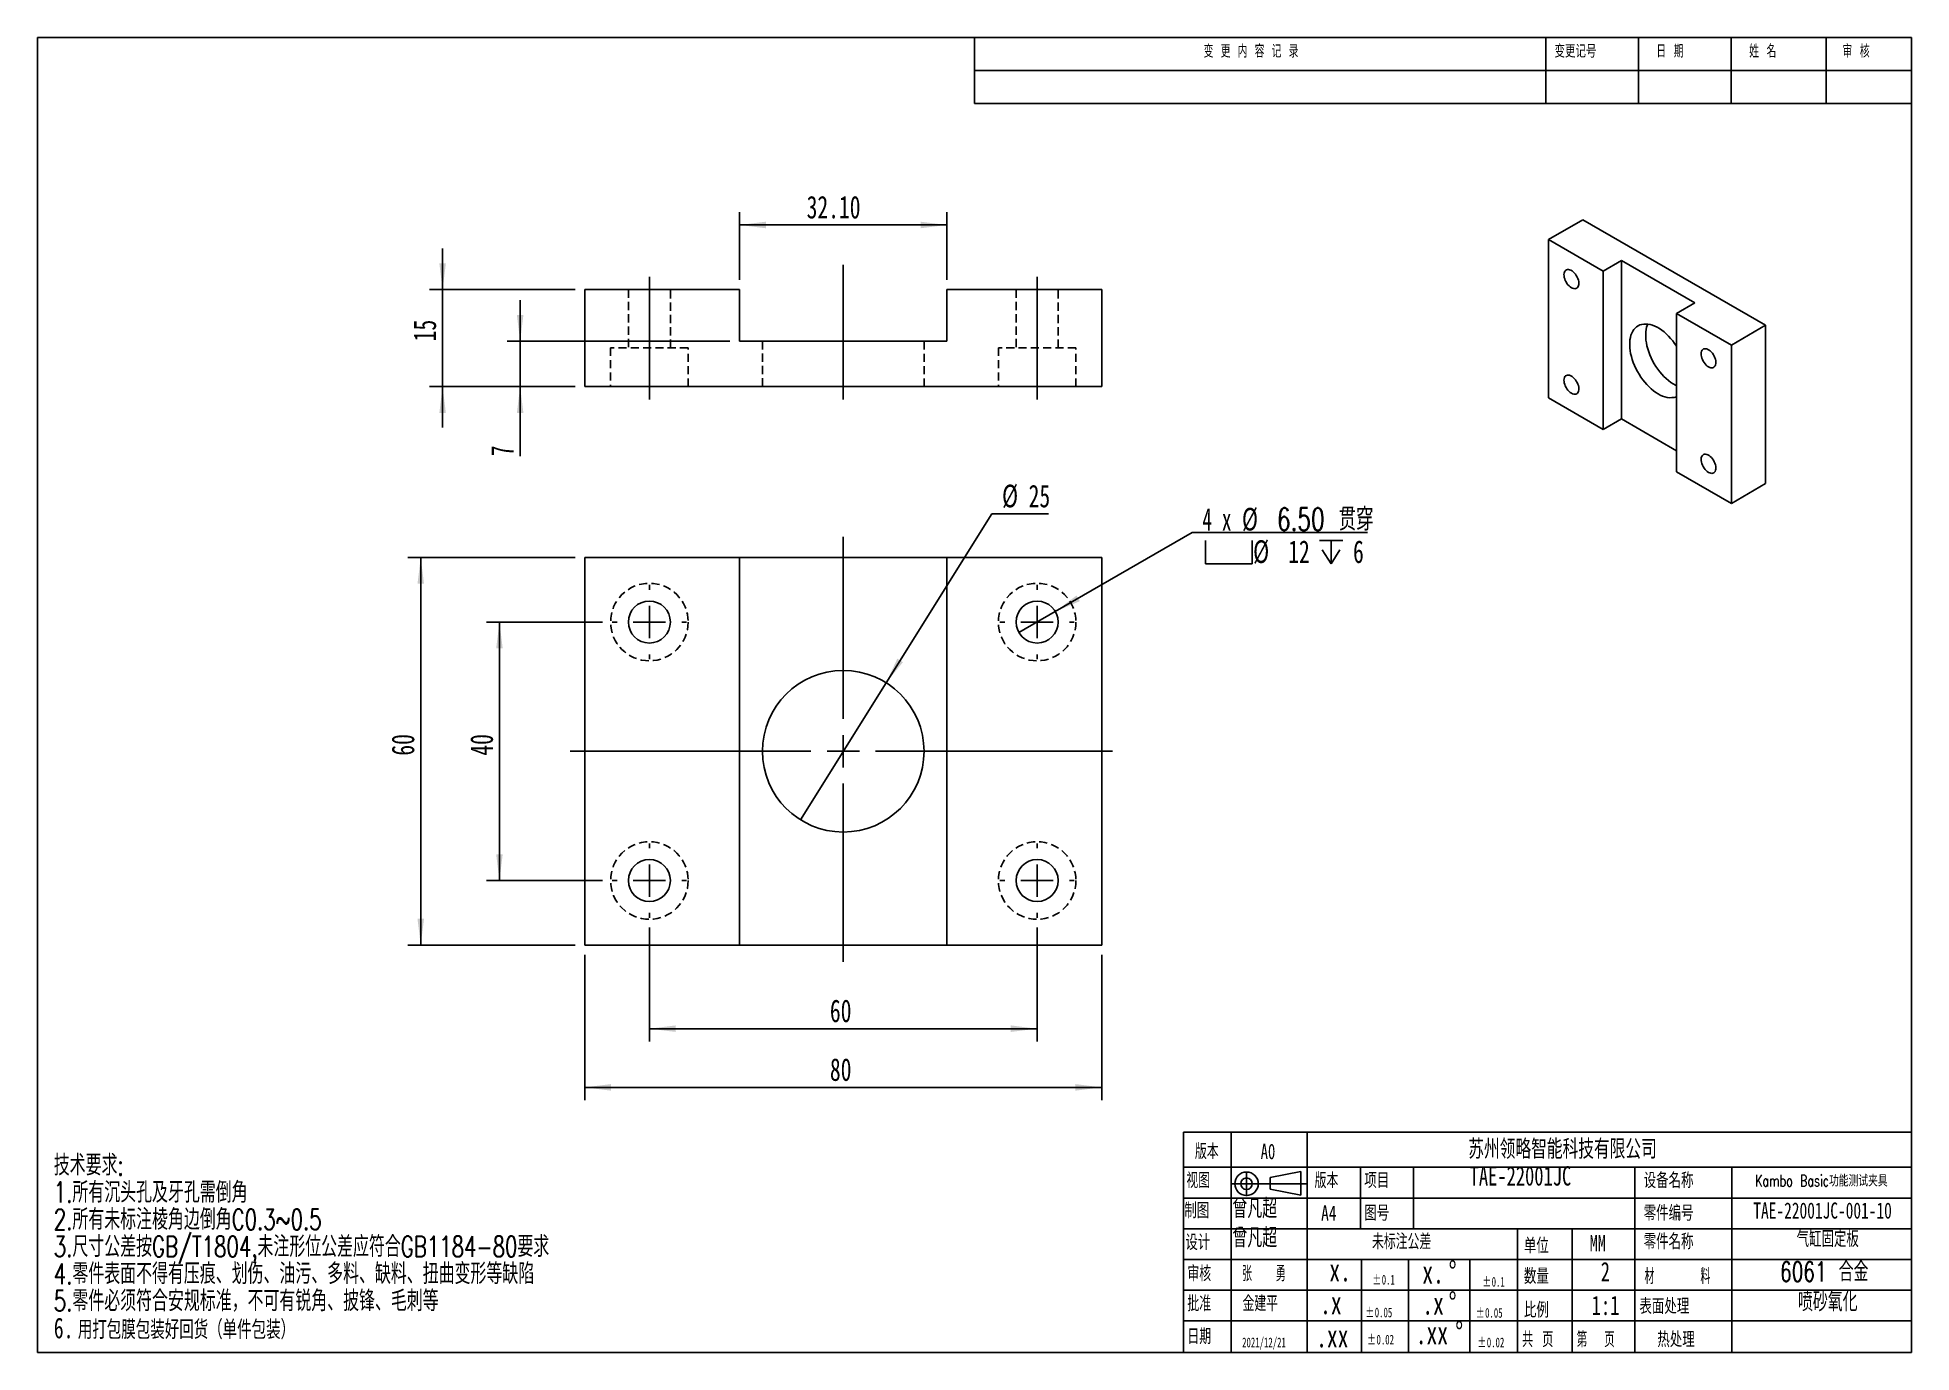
# Model space of a CAD drawing. Extents: x 2 to 292, y 3 to 207.
import ezdxf

# ---------------------------------------------------------------- set-up
doc = ezdxf.new("R2010")
doc.units = 0
for name, pattern in [('SLD-中心线', [34.29, 30.48, -1.27, 1.27, -1.27]), ('SLD-实线', [0]), ('SLD-虚线', [1.905, 1.27, -0.635])]:
    doc.linetypes.add(name, pattern=pattern)
doc.layers.get('0').update_dxf_attribs({"linetype": 'CONTINUOUS'})
for name, color, linetype in [('FORMAT', 7, 'SLD-实线'), ('图层1', 5, 'SLD-中心线'), ('图层7', 7, 'SLD-实线'), ('图框', 7, 'SLD-实线'), ('粗实线', 7, 'SLD-实线')]:
    doc.layers.add(name, color=color, linetype=linetype)
doc.styles.add('SLDTEXTSTYLE0', font='TXT', dxfattribs={"width": 0.7, "bigfont": 'bigfont'})
doc.styles.add('SLDTEXTSTYLE1', font='TXT', dxfattribs={"width": 0.736842, "bigfont": 'bigfont'})
doc.styles.add('SLDTEXTSTYLE10', font='TXT', dxfattribs={"width": 0.633333})
doc.styles.add('SLDTEXTSTYLE2', font='TXT', dxfattribs={"width": 0.7})
doc.styles.add('SLDTEXTSTYLE3', font='TXT', dxfattribs={"width": 0.663})
doc.styles.add('SLDTEXTSTYLE4', font='TXT', dxfattribs={"width": 0.559211, "bigfont": 'bigfont'})
doc.styles.add('SLDTEXTSTYLE5', font='TXT', dxfattribs={"width": 0.736842})
doc.styles.add('SLDTEXTSTYLE6', font='TXT', dxfattribs={"width": 0.629187, "bigfont": 'bigfont'})
doc.styles.add('SLDTEXTSTYLE7', font='TXT', dxfattribs={"width": 0.657895, "bigfont": 'bigfont'})
doc.styles.add('SLDTEXTSTYLE8', font='TXT', dxfattribs={"width": 0.618421, "bigfont": 'bigfont'})
doc.styles.add('SLDTEXTSTYLE9', font='TXT', dxfattribs={"width": 0.58, "bigfont": 'bigfont'})
doc.dimstyles.new('SLDDIMSTYLE0', dxfattribs={"dimtxt": 3.5, "dimasz": 4.08, "dimexe": 0, "dimexo": 0.0625, "dimgap": 0.875, "dimtad": 2, "dimrnd": 1e-09, "dimzin": 4, "dimtxsty": 'SLDTEXTSTYLE2', "dimsah": 1, "dimcen": 0.09, "dimazin": 3, "dimtfac": 1, "dimtofl": 0, "dimtmove": 0, "dimatfit": 3, "dimtolj": 1, "dimtzin": 12})
doc.dimstyles.new('SLDDIMSTYLE1', dxfattribs={"dimtxt": 3.5, "dimasz": 4.08, "dimexe": 0, "dimexo": 0.0625, "dimgap": 0.875, "dimtad": 2, "dimrnd": 1e-09, "dimzin": 12, "dimtxsty": 'SLDTEXTSTYLE2', "dimsah": 1, "dimcen": 0.09, "dimazin": 3, "dimtfac": 1, "dimtmove": 0, "dimatfit": 3, "dimtolj": 1, "dimtzin": 12})
doc.dimstyles.new('SLDDIMSTYLE2', dxfattribs={"dimtxt": 3.5, "dimasz": 4.08, "dimexe": 0, "dimexo": 0.0625, "dimgap": 0.875, "dimtad": 2, "dimrnd": 1e-09, "dimzin": 12, "dimtxsty": 'SLDTEXTSTYLE2', "dimsah": 1, "dimcen": 0.09, "dimazin": 3, "dimtfac": 1, "dimtofl": 0, "dimtmove": 0, "dimatfit": 3, "dimtolj": 1, "dimtzin": 12})
doc.dimstyles.new('SLDDIMSTYLE3', dxfattribs={"dimtxt": 3.5, "dimasz": 4.08, "dimexe": 0, "dimexo": 0.0625, "dimgap": 0.875, "dimtad": 0, "dimtih": 1, "dimtoh": 1, "dimrnd": 1e-09, "dimzin": 12, "dimtxsty": 'SLDTEXTSTYLE2', "dimblk1": 'NONE', "dimsah": 1, "dimcen": 0, "dimazin": 3, "dimtfac": 1, "dimtmove": 0, "dimatfit": 3, "dimtolj": 1, "dimtzin": 12})
doc.dimstyles.new('SLDDIMSTYLE4', dxfattribs={"dimtxt": 3.5, "dimasz": 4.08, "dimexe": 0, "dimexo": 0.0625, "dimgap": 0.875, "dimtad": 0, "dimtih": 1, "dimtoh": 1, "dimrnd": 1e-09, "dimzin": 4, "dimtxsty": 'SLDTEXTSTYLE2', "dimblk1": 'NONE', "dimsah": 1, "dimcen": 0, "dimazin": 3, "dimtfac": 1, "dimtmove": 0, "dimatfit": 3, "dimtolj": 1, "dimtzin": 12})

# ---------------------------------------------------------------- blocks, each defined once
blk = doc.blocks.new('SW_NOTE_0')
at = {"layer": '图层7', "color": 0, "char_height": 1.5, "attachment_point": 1, "style": 'SLDTEXTSTYLE3'}
for s, insert in [('%%p', (0, 1.93)), ('0.05', (1.44, 1.93))]:
    blk.add_mtext(s, dxfattribs=dict(at, insert=insert))
blk = doc.blocks.new('SW_NOTE_1')
at = {"layer": '图层7', "color": 0, "char_height": 1.5, "attachment_point": 1, "style": 'SLDTEXTSTYLE3'}
for s, insert in [('%%p', (0, 1.93)), ('0.02', (1.44, 1.93))]:
    blk.add_mtext(s, dxfattribs=dict(at, insert=insert))
blk = doc.blocks.new('SW_NOTE_2')
at = {"layer": '图层7', "color": 0, "char_height": 1.5, "attachment_point": 1, "style": 'SLDTEXTSTYLE3'}
for s, insert in [('%%p', (0, 1.93)), ('0.1', (1.44, 1.93))]:
    blk.add_mtext(s, dxfattribs=dict(at, insert=insert))
blk = doc.blocks.new('SW_NOTE_3')
at = {"layer": '图层7', "color": 0, "attachment_point": 1}
for s, insert, char_height, style in [('\\M+18B5A术\\M+19776\\M+18B81:', (0, 4.13), 3.2, 'SLDTEXTSTYLE0'), ('1.\\M+18F8A\\M+1974C沉头\\M+18D45\\M+18B79\\M+189E5\\M+18D45\\M+18EF9\\M+1937C\\M+18A70', (0, -0.07), 3.2, 'SLDTEXTSTYLE0'), ('2.\\M+18F8A\\M+1974C\\M+196A2标\\M+1928D棱\\M+18A70边\\M+1937C\\M+18A70C0.3~0.5', (0, -4.27), 3.2, 'SLDTEXTSTYLE0'), ('3.\\M+18EDA\\M+190A1\\M+18CF6\\M+18DB7\\M+188C2GB/T1804,\\M+196A2\\M+1928D\\M+18C60\\M+188CA\\M+18CF6\\M+18DB7应\\M+19584\\M+18D87GB1184-80\\M+19776\\M+18B81', (0, -8.47), 3.2, 'SLDTEXTSTYLE0'), ('4.\\M+197EB\\M+18C8F\\M+1955C\\M+196CA\\M+19573\\M+193BE\\M+1974C压\\M+18DAD\\M+18141划伤\\M+18141\\M+196FB污\\M+18141\\M+191BD\\M+197BF\\M+18141\\M+1E39E\\M+197BF\\M+18141扭\\M+18BC8变\\M+18C60\\M+19399\\M+1E39E\\M+1E89C', (0, -12.67), 3.2, 'SLDTEXTSTYLE0'), ('5.\\M+197EB\\M+18C8F\\M+1954B须\\M+19584\\M+18D87\\M+188C0规标\\M+18F79\\M+18143\\M+19573\\M+189C2\\M+1974C锐\\M+18A70\\M+18141\\M+194E2锋\\M+18141\\M+196D1\\M+18E68\\M+19399', (0, -16.87), 3.2, 'SLDTEXTSTYLE0'), ('6.', (0, -21.07), 3.2, 'SLDTEXTSTYLE2'), ('\\M+19770\\M+191C5\\M+195EF\\M+1968C\\M+195EF\\M+19195\\M+18D44\\M+189F1货\\M+18169单\\M+18C8F\\M+195EF\\M+19195\\M+1816A', (3.72, -21.47), 2.91042, 'SLDTEXTSTYLE0')]:
    blk.add_mtext(s, dxfattribs=dict(at, insert=insert, char_height=char_height, style=style))
blk = doc.blocks.new('SW_NOTE_4')
at = {"layer": '图层7', "color": 0, "char_height": 3.5, "attachment_point": 1, "style": 'SLDTEXTSTYLE2'}
for s, insert in [('.x', (0, 4.51)), ('%%d', (4.07, 4.51))]:
    blk.add_mtext(s, dxfattribs=dict(at, insert=insert))
blk = doc.blocks.new('SW_NOTE_5')
at = {"layer": '图层7', "color": 0, "char_height": 3.5, "attachment_point": 1, "style": 'SLDTEXTSTYLE2'}
for s, insert in [('x.', (0, 4.51)), ('%%d', (4.07, 4.51))]:
    blk.add_mtext(s, dxfattribs=dict(at, insert=insert))
blk = doc.blocks.new('SW_NOTE_6')
at = {"layer": '图层7', "color": 0, "char_height": 3.5, "attachment_point": 1, "style": 'SLDTEXTSTYLE2'}
for s, insert in [('.xx', (0, 4.51)), ('%%d', (6.11, 4.51))]:
    blk.add_mtext(s, dxfattribs=dict(at, insert=insert))
blk = doc.blocks.new('SW_NOTE_7')
at = {"layer": '图层7', "color": 0, "char_height": 1.5, "attachment_point": 1, "style": 'SLDTEXTSTYLE3'}
for s, insert in [('%%p', (0, 1.93)), ('0.1', (1.44, 1.93))]:
    blk.add_mtext(s, dxfattribs=dict(at, insert=insert))
blk = doc.blocks.new('SW_NOTE_8')
at = {"layer": '图层7', "color": 0, "char_height": 1.5, "attachment_point": 1, "style": 'SLDTEXTSTYLE3'}
for s, insert in [('%%p', (0, 1.93)), ('0.05', (1.44, 1.93))]:
    blk.add_mtext(s, dxfattribs=dict(at, insert=insert))
blk = doc.blocks.new('SW_NOTE_9')
at = {"layer": '图层7', "color": 0, "char_height": 1.5, "attachment_point": 1, "style": 'SLDTEXTSTYLE3'}
for s, insert in [('%%p', (0, 1.93)), ('0.02', (1.44, 1.93))]:
    blk.add_mtext(s, dxfattribs=dict(at, insert=insert))
blk = doc.blocks.new('_D')
at = {"layer": '图框', "color": 5}
for p, q in [((110.84, 169.06), (110.84, 179.56)), ((142.94, 177.56), (110.84, 177.56)), ((142.94, 169.06), (142.94, 179.56))]:
    blk.add_line(p, q, dxfattribs=at)
for points in [[(110.84, 177.56), (114.92, 177.05), (114.92, 178.07)], [(142.94, 177.56), (138.86, 178.07), (138.86, 177.05)]]:
    blk.add_solid(points, dxfattribs=at)
at = {"layer": '图框', "color": 5, "insert": (121.23, 182.07), "char_height": 3.5, "attachment_point": 1, "style": 'SLDTEXTSTYLE2'}
blk.add_mtext('32.10', dxfattribs=at)
blk = doc.blocks.new('_D_1')
at = {"layer": '图框', "color": 5}
for p, q in [((64.89, 167.56), (64.89, 173.91)), ((85.39, 167.56), (62.89, 167.56)), ((64.89, 167.56), (64.89, 152.56)), ((85.39, 152.56), (62.89, 152.56)), ((64.89, 152.56), (64.89, 146.21))]:
    blk.add_line(p, q, dxfattribs=at)
for points in [[(64.89, 167.56), (65.4, 171.64), (64.39, 171.64)], [(64.89, 152.56), (64.39, 148.48), (65.4, 148.48)]]:
    blk.add_solid(points, dxfattribs=at)
at = {"layer": '图框', "color": 5, "insert": (60.38, 159.56), "char_height": 3.5, "attachment_point": 1, "rotation": 90, "style": 'SLDTEXTSTYLE2'}
blk.add_mtext('15', dxfattribs=at)
blk = doc.blocks.new('_D_2')
at = {"layer": '图框', "color": 5}
for p, q in [((76.89, 159.56), (76.89, 165.91)), ((109.34, 159.56), (74.89, 159.56)), ((76.89, 159.56), (76.89, 152.56)), ((85.39, 152.56), (74.89, 152.56)), ((76.89, 152.56), (76.89, 141.79))]:
    blk.add_line(p, q, dxfattribs=at)
for points in [[(76.89, 159.56), (77.4, 163.64), (76.39, 163.64)], [(76.89, 152.56), (76.39, 148.48), (77.4, 148.48)]]:
    blk.add_solid(points, dxfattribs=at)
at = {"layer": '图框', "color": 5, "insert": (72.38, 141.79), "char_height": 3.5, "attachment_point": 1, "rotation": 90, "style": 'SLDTEXTSTYLE2'}
blk.add_mtext('7', dxfattribs=at)
blk = doc.blocks.new('_D_3')
at = {"layer": '图框', "color": 5}
for p, q in [((86.89, 64.62), (86.89, 42.12)), ((166.89, 64.62), (166.89, 42.12)), ((166.89, 44.12), (86.89, 44.12))]:
    blk.add_line(p, q, dxfattribs=at)
for points in [[(86.89, 44.12), (90.97, 43.61), (90.97, 44.63)], [(166.89, 44.12), (162.81, 44.63), (162.81, 43.61)]]:
    blk.add_solid(points, dxfattribs=at)
at = {"layer": '图框', "color": 5, "insert": (124.83, 48.63), "char_height": 3.5, "attachment_point": 1, "style": 'SLDTEXTSTYLE2'}
blk.add_mtext('80', dxfattribs=at)
blk = doc.blocks.new('_D_4')
at = {"layer": '图框', "color": 5}
for p, q in [((85.39, 126.12), (59.51, 126.12)), ((61.51, 126.12), (61.51, 66.12)), ((85.39, 66.12), (59.51, 66.12))]:
    blk.add_line(p, q, dxfattribs=at)
for points in [[(61.51, 126.12), (61.01, 122.04), (62.02, 122.04)], [(61.51, 66.12), (62.02, 70.2), (61.01, 70.2)]]:
    blk.add_solid(points, dxfattribs=at)
at = {"layer": '图框', "color": 5, "insert": (57, 95.45), "char_height": 3.5, "attachment_point": 1, "rotation": 90, "style": 'SLDTEXTSTYLE2'}
blk.add_mtext('60', dxfattribs=at)
blk = doc.blocks.new('_D_5')
at = {"layer": '图框', "color": 5}
for p, q in [((89.64, 116.12), (71.69, 116.12)), ((73.69, 116.12), (73.69, 76.12)), ((89.64, 76.12), (71.69, 76.12))]:
    blk.add_line(p, q, dxfattribs=at)
for points in [[(73.69, 116.12), (73.18, 112.04), (74.2, 112.04)], [(73.69, 76.12), (74.2, 80.2), (73.18, 80.2)]]:
    blk.add_solid(points, dxfattribs=at)
at = {"layer": '图框', "color": 5, "insert": (69.18, 95.45), "char_height": 3.5, "attachment_point": 1, "rotation": 90, "style": 'SLDTEXTSTYLE2'}
blk.add_mtext('40', dxfattribs=at)
blk = doc.blocks.new('_D_6')
at = {"layer": '图框', "color": 5}
for p, q in [((96.89, 68.87), (96.89, 51.2)), ((156.89, 68.87), (156.89, 51.2)), ((96.89, 53.2), (156.89, 53.2))]:
    blk.add_line(p, q, dxfattribs=at)
for points in [[(96.89, 53.2), (100.97, 52.7), (100.97, 53.71)], [(156.89, 53.2), (152.81, 53.71), (152.81, 52.7)]]:
    blk.add_solid(points, dxfattribs=at)
at = {"layer": '图框', "color": 5, "insert": (124.83, 57.72), "char_height": 3.5, "attachment_point": 1, "style": 'SLDTEXTSTYLE2'}
blk.add_mtext('60', dxfattribs=at)
blk = doc.blocks.new('_D_7')
at = {"layer": '图框', "color": 5}
for p, q in [((133.52, 106.72), (149.88, 132.85)), ((149.88, 132.85), (158.65, 132.85)), ((120.26, 85.53), (133.52, 106.72))]:
    blk.add_line(p, q, dxfattribs=at)
blk.add_solid([(133.52, 106.72), (136.12, 109.91), (135.26, 110.45)], dxfattribs=at)
at = {"layer": '图框', "color": 5, "char_height": 3.5, "attachment_point": 1, "style": 'SLDTEXTSTYLE2'}
for s, insert in [('%%c', (151.47, 137.38)), ('25', (155.58, 137.37))]:
    blk.add_mtext(s, dxfattribs=dict(at, insert=insert))
blk = doc.blocks.new('_NONE')
blk = doc.blocks.new('SW_SYMBOL_HOLE_SPOT')
at = {"layer": '图框', "color": 0}
for p, q in [((0, 875), (0, 75)), ((1600, 75), (1600, 875)), ((0, 75), (1600, 75))]:
    blk.add_line(p, q, dxfattribs=at)
blk = doc.blocks.new('SW_SYMBOL_HOLE_DEPTH')
at = {"layer": '图框', "color": 0}
for p, q in [((0, 875), (800, 875)), ((400, 875), (400, 75)), ((100, 555), (400, 75)), ((700, 555), (400, 75))]:
    blk.add_line(p, q, dxfattribs=at)
blk = doc.blocks.new('_D_8')
at = {"layer": '图框', "color": 5}
for p, q in [((159.71, 117.75), (180.87, 129.96)), ((180.87, 129.96), (208.02, 129.96)), ((154.08, 114.5), (159.71, 117.75))]:
    blk.add_line(p, q, dxfattribs=at)
blk.add_solid([(159.71, 117.75), (163.5, 119.35), (162.99, 120.23)], dxfattribs=at)
at = {"layer": '图框', "color": 5, "xscale": 0.004511737089201878, "yscale": 0.004511737089201878, "zscale": 0.004511737089201878}
for name, p in [('SW_SYMBOL_HOLE_SPOT', (182.96, 124.77)), ('SW_SYMBOL_HOLE_DEPTH', (200.57, 124.77))]:
    blk.add_blockref(name, p, dxfattribs=at)
at = {"layer": '图框', "color": 5, "char_height": 3.5, "attachment_point": 1}
for s, insert, style in [('4 x', (182.46, 133.77), 'SLDTEXTSTYLE10'), ('%%c', (188.59, 133.79), 'SLDTEXTSTYLE2'), ('6.50 贯\\M+190FA', (194.02, 133.77), 'SLDTEXTSTYLE0'), ('%%c', (190.32, 128.77), 'SLDTEXTSTYLE2'), ('12', (195.75, 128.76), 'SLDTEXTSTYLE2'), ('6', (205.78, 128.76), 'SLDTEXTSTYLE2')]:
    blk.add_mtext(s, dxfattribs=dict(at, insert=insert, style=style))
blk = doc.blocks.new('SW_CENTERMARKSYMBOL_0')
at = {"layer": '图框', "color": 0}
for p, q in [((0, 5), (0, 33.2)), ((-5, 0), (-42.25, 0)), ((0, 0), (-2.5, 0)), ((0, 0), (0, 2.5)), ((0, 0), (0, -2.5)), ((0, 0), (2.5, 0)), ((5, 0), (41.64, 0)), ((0, -5), (0, -32.59))]:
    blk.add_line(p, q, dxfattribs=at)
blk = doc.blocks.new('SW_CENTERMARKSYMBOL_1')
at = {"layer": '图框', "color": 0}
for p, q in [((0, 5), (0, 5.75)), ((-5, 0), (-5.75, 0)), ((0, 0), (-2.5, 0)), ((0, 0), (0, 2.5)), ((0, 0), (0, -2.5)), ((0, 0), (2.5, 0)), ((5, 0), (5.75, 0)), ((0, -5), (0, -5.75))]:
    blk.add_line(p, q, dxfattribs=at)
blk = doc.blocks.new('SW_CENTERMARKSYMBOL_2')
at = {"layer": '图框', "color": 0}
for p, q in [((0, 5), (0, 5.75)), ((-5, 0), (-5.75, 0)), ((0, 0), (-2.5, 0)), ((0, 0), (0, 2.5)), ((0, 0), (0, -2.5)), ((0, 0), (2.5, 0)), ((5, 0), (5.75, 0)), ((0, -5), (0, -5.75))]:
    blk.add_line(p, q, dxfattribs=at)
blk = doc.blocks.new('SW_CENTERMARKSYMBOL_3')
at = {"layer": '图框', "color": 0}
for p, q in [((0, 5), (0, 5.75)), ((-5, 0), (-5.75, 0)), ((0, 0), (-2.5, 0)), ((0, 0), (0, 2.5)), ((0, 0), (0, -2.5)), ((0, 0), (2.5, 0)), ((5, 0), (5.75, 0)), ((0, -5), (0, -5.75))]:
    blk.add_line(p, q, dxfattribs=at)
blk = doc.blocks.new('SW_CENTERMARKSYMBOL_4')
at = {"layer": '图框', "color": 0}
for p, q in [((0, 5), (0, 5.75)), ((-5, 0), (-5.75, 0)), ((0, 0), (-2.5, 0)), ((0, 0), (0, 2.5)), ((0, 0), (0, -2.5)), ((0, 0), (2.5, 0)), ((5, 0), (5.75, 0)), ((0, -5), (0, -5.75))]:
    blk.add_line(p, q, dxfattribs=at)

msp = doc.modelspace()

# ---------------------------------------------------------------- linework, layer by layer
at = {"color": 7, "linetype": 'SLD-实线'}
for p, q in [((236.037, 175.308), (241.34, 178.37)), ((269.624, 162.041), (241.34, 178.37)), ((244.504, 170.42), (236.037, 175.308)), ((236.037, 175.308), (236.037, 150.812)), ((247.333, 172.053), (244.504, 170.42)), ((247.333, 172.053), (258.682, 165.501)), ((247.333, 147.556), (247.333, 172.053)), ((244.504, 170.42), (244.504, 145.924)), ((86.894, 167.56), (110.844, 167.56)), ((86.894, 167.56), (86.894, 152.56)), ((110.844, 159.56), (110.844, 167.56)), ((142.944, 159.56), (142.944, 167.56)), ((142.944, 167.56), (166.894, 167.56)), ((166.894, 167.56), (166.894, 152.56)), ((258.682, 165.501), (255.853, 163.868)), ((264.321, 158.98), (255.853, 163.868)), ((255.853, 139.372), (255.853, 163.868)), ((142.944, 159.56), (110.844, 159.56)), ((264.321, 158.98), (269.624, 162.041)), ((269.624, 137.545), (269.624, 162.041)), ((264.321, 134.484), (264.321, 158.98)), ((86.894, 152.56), (166.894, 152.56)), ((236.037, 150.812), (244.504, 145.924)), ((247.333, 147.556), (244.504, 145.924)), ((255.853, 142.638), (247.333, 147.556)), ((255.853, 139.372), (264.321, 134.484)), ((264.321, 134.484), (269.624, 137.545)), ((110.844, 126.123), (86.894, 126.123)), ((86.894, 126.123), (86.894, 66.123)), ((110.844, 126.123), (110.844, 66.123)), ((110.844, 126.123), (142.944, 126.123)), ((166.894, 126.123), (142.944, 126.123)), ((142.944, 66.123), (142.944, 126.123)), ((166.894, 66.123), (166.894, 126.123)), ((86.894, 66.123), (110.844, 66.123)), ((142.944, 66.123), (110.844, 66.123)), ((142.944, 66.123), (166.894, 66.123))]:
    msp.add_line(p, q, dxfattribs=at)
at = {"color": 7, "linetype": 'SLD-虚线'}
for p, q in [((93.644, 167.56), (93.644, 158.56)), ((100.144, 158.56), (100.144, 167.56)), ((153.644, 167.56), (153.644, 158.56)), ((160.144, 158.56), (160.144, 167.56)), ((114.394, 159.56), (114.394, 152.56)), ((139.394, 152.56), (139.394, 159.56)), ((102.894, 158.56), (90.894, 158.56)), ((90.894, 158.56), (90.894, 152.56)), ((102.894, 152.56), (102.894, 158.56)), ((162.894, 158.56), (150.894, 158.56)), ((150.894, 158.56), (150.894, 152.56)), ((162.894, 152.56), (162.894, 158.56))]:
    msp.add_line(p, q, dxfattribs=at)
at = {"color": 7, "linetype": 'SLD-实线', "flags": 128}
for points in [[(239.572, 167.857), (239.756, 167.768), (239.936, 167.716), (240.106, 167.701), (240.262, 167.725), (240.401, 167.787), (240.518, 167.885), (240.61, 168.016), (240.676, 168.178), (240.713, 168.366), (240.72, 168.575), (240.698, 168.8), (240.647, 169.035), (240.567, 169.273), (240.462, 169.51), (240.334, 169.738), (240.186, 169.951), (240.023, 170.145), (239.847, 170.314), (239.665, 170.454), (239.48, 170.56), (239.297, 170.631), (239.122, 170.665), (238.958, 170.66), (238.81, 170.617), (238.682, 170.537), (238.577, 170.422), (238.498, 170.275), (238.446, 170.1), (238.424, 169.901), (238.431, 169.683), (238.468, 169.452), (238.534, 169.215), (238.627, 168.977), (238.743, 168.744), (238.882, 168.522), (239.038, 168.318), (239.208, 168.136), (239.388, 167.981), (239.572, 167.857)], [(255.853, 158.79), (255.833, 158.822), (255.546, 159.24), (255.243, 159.64), (254.925, 160.02), (254.594, 160.376), (254.252, 160.707), (253.903, 161.009), (253.547, 161.282), (253.187, 161.524), (252.827, 161.732), (252.468, 161.905), (252.112, 162.043), (251.762, 162.144), (251.421, 162.208), (251.09, 162.234), (250.772, 162.222), (250.468, 162.172), (250.182, 162.084), (249.914, 161.96), (249.667, 161.799), (249.442, 161.603), (249.241, 161.374), (249.065, 161.112), (248.916, 160.82), (248.793, 160.499), (248.699, 160.152), (248.633, 159.78), (248.596, 159.387), (248.589, 158.975), (248.611, 158.547), (248.662, 158.105), (248.742, 157.653), (248.851, 157.194), (248.987, 156.729), (249.15, 156.264), (249.339, 155.8), (249.552, 155.341), (249.788, 154.891), (250.046, 154.451), (250.323, 154.024), (250.618, 153.615), (250.929, 153.225), (251.254, 152.857), (251.59, 152.513), (251.936, 152.196), (252.289, 151.908), (252.647, 151.65), (253.007, 151.425), (253.007, 151.425)], [(255.853, 152.658), (255.662, 152.754), (255.302, 152.962), (254.942, 153.204), (254.587, 153.477), (254.237, 153.78), (253.895, 154.11), (253.565, 154.466), (253.246, 154.846), (252.943, 155.246), (252.657, 155.664), (252.389, 156.098), (252.142, 156.544), (251.917, 156.999), (251.716, 157.46), (251.54, 157.925), (251.39, 158.391), (251.268, 158.853), (251.173, 159.309), (251.108, 159.756), (251.071, 160.192), (251.064, 160.612), (251.086, 161.015), (251.137, 161.398), (251.217, 161.757), (251.326, 162.091), (251.375, 162.214)], [(260.785, 155.611), (260.97, 155.522), (261.149, 155.47), (261.319, 155.455), (261.476, 155.479), (261.614, 155.541), (261.731, 155.639), (261.823, 155.77), (261.889, 155.932), (261.926, 156.12), (261.933, 156.329), (261.911, 156.554), (261.86, 156.789), (261.78, 157.027), (261.675, 157.264), (261.547, 157.492), (261.399, 157.705), (261.236, 157.899), (261.06, 158.068), (260.878, 158.207), (260.693, 158.314), (260.51, 158.385), (260.335, 158.419), (260.171, 158.414), (260.023, 158.371), (259.895, 158.291), (259.79, 158.176), (259.711, 158.029), (259.66, 157.854), (259.637, 157.654), (259.645, 157.437), (259.682, 157.206), (259.747, 156.969), (259.84, 156.73), (259.957, 156.497), (260.095, 156.276), (260.251, 156.072), (260.422, 155.89), (260.601, 155.735), (260.785, 155.611)], [(239.572, 151.527), (239.756, 151.437), (239.936, 151.385), (240.106, 151.37), (240.262, 151.394), (240.401, 151.456), (240.518, 151.554), (240.61, 151.685), (240.676, 151.847), (240.713, 152.035), (240.72, 152.244), (240.698, 152.469), (240.647, 152.704), (240.567, 152.943), (240.462, 153.179), (240.334, 153.407), (240.186, 153.62), (240.023, 153.814), (239.847, 153.983), (239.665, 154.123), (239.48, 154.23), (239.297, 154.301), (239.122, 154.334), (238.958, 154.33), (238.81, 154.287), (238.682, 154.207), (238.577, 154.091), (238.498, 153.944), (238.446, 153.769), (238.424, 153.57), (238.431, 153.352), (238.468, 153.122), (238.534, 152.884), (238.627, 152.646), (238.743, 152.413), (238.882, 152.191), (239.038, 151.987), (239.208, 151.805), (239.388, 151.65), (239.572, 151.527)], [(260.785, 139.281), (260.97, 139.191), (261.149, 139.139), (261.319, 139.124), (261.476, 139.148), (261.614, 139.21), (261.731, 139.308), (261.823, 139.439), (261.889, 139.601), (261.926, 139.789), (261.933, 139.998), (261.911, 140.223), (261.86, 140.458), (261.78, 140.696), (261.675, 140.933), (261.547, 141.161), (261.399, 141.374), (261.236, 141.568), (261.06, 141.737), (260.878, 141.877), (260.693, 141.983), (260.51, 142.055), (260.335, 142.088), (260.171, 142.083), (260.023, 142.04), (259.895, 141.96), (259.79, 141.845), (259.711, 141.698), (259.66, 141.523), (259.637, 141.324), (259.645, 141.106), (259.682, 140.875), (259.747, 140.638), (259.84, 140.4), (259.957, 140.167), (260.095, 139.945), (260.251, 139.741), (260.422, 139.559), (260.601, 139.404), (260.785, 139.281)]]:
    msp.add_lwpolyline(points, dxfattribs=at)
at = {"color": 7, "linetype": 'SLD-虚线'}
for centre in [(96.894, 116.123), (156.894, 116.123), (96.894, 76.123), (156.894, 76.123)]:
    msp.add_circle(centre, 6, dxfattribs=at)
at = {"color": 7, "linetype": 'SLD-实线'}
for centre, radius in [((96.894, 116.123), 3.25), ((156.894, 116.123), 3.25), ((126.894, 96.123), 12.5), ((96.894, 76.123), 3.25), ((156.894, 76.123), 3.25)]:
    msp.add_circle(centre, radius, dxfattribs=at)
msp.add_arc((254.887, 154.129), 3.293, 235.19814, 287.07383, dxfattribs=at)
at = {"layer": 'FORMAT'}
for p, q in [((186.911, 37.198), (186.911, 3.096)), ((198.661, 37.198), (198.661, 3.096)), ((179.553, 31.758), (292.203, 31.758)), ((192.951, 30.201), (197.689, 31.126)), ((192.951, 28.384), (192.951, 30.201)), ((197.689, 31.126), (197.689, 27.459)), ((206.951, 31.758), (206.951, 22.245)), ((215.155, 31.758), (215.155, 22.245)), ((249.362, 31.758), (249.362, 3.096)), ((264.4, 31.758), (264.4, 3.096)), ((179.553, 27.002), (292.203, 27.002)), ((192.951, 28.384), (197.689, 27.459)), ((179.553, 22.245), (292.203, 22.245)), ((231.209, 22.245), (231.209, 3.096)), ((239.69, 3.096), (239.69, 22.245)), ((179.553, 17.488), (292.203, 17.488)), ((207.102, 17.488), (207.102, 3.096)), ((214.371, 17.488), (214.371, 3.096)), ((223.838, 17.488), (223.838, 3.096)), ((179.553, 12.731), (292.203, 12.731)), ((179.553, 7.974), (292.203, 7.974))]:
    msp.add_line(p, q, dxfattribs=at)
at = {"layer": 'FORMAT', "linetype": 'SLD-中心线'}
for p, q in [((186.911, 29.213), (198.518, 29.213)), ((189.302, 31.121), (189.302, 27.304))]:
    msp.add_line(p, q, dxfattribs=at)
at = {"layer": 'FORMAT'}
for radius in [1.813, 0.888]:
    msp.add_circle((189.302, 29.213), radius, dxfattribs=at)
at = {"layer": '图层7', "color": 5}
for p, q in [((147.203, 206.571), (147.203, 196.354)), ((235.632, 206.571), (235.632, 196.354)), ((249.962, 206.571), (249.962, 196.354)), ((264.292, 206.571), (264.292, 196.354)), ((279.004, 206.571), (279.004, 196.354)), ((147.203, 201.442), (292.203, 201.442)), ((147.203, 196.354), (292.203, 196.354))]:
    msp.add_line(p, q, dxfattribs=at)
at = {"layer": '图框', "color": 5, "linetype": 'SLD-中心线'}
for p, q in [((126.894, 171.384), (126.894, 150.56)), ((96.894, 169.56), (96.894, 158.56)), ((156.894, 169.56), (156.894, 158.56)), ((96.894, 158.56), (96.894, 150.56)), ((156.894, 158.56), (156.894, 150.56))]:
    msp.add_line(p, q, dxfattribs=at)
at = {"layer": '粗实线', "color": 5}
for p, q in [((2.203, 206.571), (2.203, 3.096)), ((2.203, 206.571), (292.203, 206.571)), ((292.203, 206.571), (292.203, 3.096)), ((2.203, 3.096), (292.203, 3.096))]:
    msp.add_line(p, q, dxfattribs=at)
at = {"layer": '粗实线'}
for q in [(179.553, 3.096), (292.203, 37.198)]:
    msp.add_line((179.553, 37.198), q, dxfattribs=at)

# ---------------------------------------------------------------- block references
at = {"layer": '图层7', "color": 5}
msp.add_blockref('SW_NOTE_3', (4.728, 29.562), dxfattribs=at)
at = {"layer": '图层7'}
for name, p in [('SW_NOTE_5', (216.501, 12.756)), ('SW_NOTE_2', (208.781, 13.184)), ('SW_NOTE_7', (225.794, 12.86)), ('SW_NOTE_4', (216.501, 7.948)), ('SW_NOTE_0', (207.699, 8.118)), ('SW_NOTE_8', (224.773, 8.053)), ('SW_NOTE_1', (207.97, 3.918)), ('SW_NOTE_6', (215.483, 3.373)), ('SW_NOTE_9', (225.043, 3.478))]:
    msp.add_blockref(name, p, dxfattribs=at)
at = {"layer": '图框', "color": 5}
for name, p in [('SW_CENTERMARKSYMBOL_0', (126.894, 96.123)), ('SW_CENTERMARKSYMBOL_1', (96.894, 116.123)), ('SW_CENTERMARKSYMBOL_2', (156.894, 116.123)), ('SW_CENTERMARKSYMBOL_4', (96.894, 76.123)), ('SW_CENTERMARKSYMBOL_3', (156.894, 76.123))]:
    msp.add_blockref(name, p, dxfattribs=at)

# ---------------------------------------------------------------- texts
at = {"layer": 'FORMAT', "char_height": 2.38125, "attachment_point": 2, "style": 'SLDTEXTSTYLE0'}
for s, insert in [('\\M+194C5\\M+1967B', (183.15, 35.395)), ('\\M+196A2标\\M+1928D\\M+18CF6\\M+18DB7', (213.304, 21.453))]:
    msp.add_mtext(s, dxfattribs=dict(at, insert=insert))
at = {"layer": 'FORMAT', "color": 5, "insert": (192.618, 35.395), "char_height": 2.3813, "attachment_point": 2, "style": 'SLDTEXTSTYLE2'}
msp.add_mtext('A0', dxfattribs=at)
at = {"layer": '图层1'}
for s, insert, char_height, attachment_point, style in [('TAE-22001JC', (231.685, 31.928), 3, 2, 'SLDTEXTSTYLE2'), ('Kambo Basic\\M+18CF7\\M+1945C测试夹\\M+18BEF', (278.253, 30.577), 1.8, 2, 'SLDTEXTSTYLE0'), ('\\M+1915C\\M+1967D\\M+192B4', (187.11, 26.877), 3, 1, 'SLDTEXTSTYLE0'), ('TAE-22001JC-001-10', (278.443, 26.315), 2.5, 2, 'SLDTEXTSTYLE2'), ('\\M+1915C\\M+1967D\\M+192B4', (187.11, 22.349), 3, 1, 'SLDTEXTSTYLE0'), ('\\M+19F83\\M+1E39D\\M+18CC5\\M+192E8\\M+194C2', (279.233, 21.91), 2.5, 2, 'SLDTEXTSTYLE0'), ('6061 \\M+18D87\\M+18BE0', (278.709, 17.106), 3, 2, 'SLDTEXTSTYLE0'), ('2', (244.822, 17.106), 3, 2, 'SLDTEXTSTYLE2'), ('1:1', (244.857, 11.897), 3, 2, 'SLDTEXTSTYLE2'), ('喷\\M+18DBB氧\\M+189BB', (279.239, 12.462), 3, 2, 'SLDTEXTSTYLE0')]:
    msp.add_mtext(s, dxfattribs=dict(at, insert=insert, char_height=char_height, attachment_point=attachment_point, style=style))
at = {"layer": '图层7', "color": 5, "char_height": 2, "attachment_point": 1}
for s, insert, style in [('变 \\M+18D58 \\M+193E0 \\M+19765 记 录', (182.664, 205.456), 'SLDTEXTSTYLE6'), ('变\\M+18D58记\\M+18D86', (236.958, 205.456), 'SLDTEXTSTYLE1'), ('\\M+193FA \\M+18AFA', (252.719, 205.456), 'SLDTEXTSTYLE7'), ('\\M+190A9 \\M+196BC', (267.083, 205.456), 'SLDTEXTSTYLE7'), ('审 \\M+18A6A', (281.517, 205.456), 'SLDTEXTSTYLE7')]:
    msp.add_mtext(s, dxfattribs=dict(at, insert=insert, style=style))
at = {"layer": '图层7', "attachment_point": 1}
for s, insert, char_height, style in [('苏\\M+18F42领\\M+197AA\\M+19271\\M+1945C\\M+189C8\\M+18B5A\\M+1974C\\M+18CC0\\M+18CF6\\M+18E69', (223.608, 36.065), 3, 'SLDTEXTSTYLE1'), ('视图', (179.988, 30.907), 2.3813, 'SLDTEXTSTYLE0'), ('\\M+194C5\\M+1967B', (199.833, 30.907), 2.38125, 'SLDTEXTSTYLE0'), ('项\\M+196DA', (207.518, 30.907), 2.3813, 'SLDTEXTSTYLE1'), ('设备\\M+196BC\\M+18FCC', (250.753, 30.907), 2.38125, 'SLDTEXTSTYLE1'), ('\\M+190A7图', (179.671, 26.245), 2.3813, 'SLDTEXTSTYLE1'), ('\\M+197EB\\M+18C8F编\\M+18D86', (250.753, 25.857), 2.38125, 'SLDTEXTSTYLE1'), ('A4', (200.841, 25.857), 2.3813, 'SLDTEXTSTYLE5'), ('图\\M+18D86', (207.518, 25.857), 2.3813, 'SLDTEXTSTYLE1'), ('设计', (179.829, 21.328), 2.3813, 'SLDTEXTSTYLE1'), ('单\\M+188CA', (232.23, 20.804), 2.3813, 'SLDTEXTSTYLE1'), ('MM', (242.395, 21.262), 2.5, 'SLDTEXTSTYLE5'), ('\\M+197EB\\M+18C8F\\M+196BC\\M+18FCC', (250.753, 21.453), 2.38125, 'SLDTEXTSTYLE1'), ('审\\M+18A6A', (180.147, 16.508), 2.3813, 'SLDTEXTSTYLE0'), ('张   \\M+19745', (188.618, 16.508), 2.38125, 'SLDTEXTSTYLE9'), ('x.', (202.11, 17.591), 3.5, 'SLDTEXTSTYLE2'), ('\\M+19094\\M+197CA', (232.23, 16.085), 2.38125, 'SLDTEXTSTYLE1'), ('\\M+18DDE      \\M+197BF', (250.886, 16.085), 2.38125, 'SLDTEXTSTYLE4'), ('\\M+194E1\\M+18F79', (180.147, 11.864), 2.38125, 'SLDTEXTSTYLE0'), ('\\M+18BE0\\M+18C9A\\M+195BD', (188.678, 11.864), 2.38125, 'SLDTEXTSTYLE0'), ('.x', (200.684, 12.524), 3.5, 'SLDTEXTSTYLE2'), ('\\M+1955C\\M+196CA处\\M+1979D', (250.094, 11.441), 2.38125, 'SLDTEXTSTYLE1'), ('\\M+194E4\\M+197E1', (232.23, 10.877), 2.38125, 'SLDTEXTSTYLE1'), ('\\M+193FA\\M+18AFA', (180.147, 6.764), 2.38125, 'SLDTEXTSTYLE0'), ('.xx', (200.073, 7.385), 3.5, 'SLDTEXTSTYLE2'), ('\\M+18BA4 页', (231.937, 6.302), 2.3813, 'SLDTEXTSTYLE7'), ('\\M+191E6  页', (240.403, 6.302), 2.38125, 'SLDTEXTSTYLE8'), ('热处\\M+1979D', (252.87, 6.302), 2.3813, 'SLDTEXTSTYLE1'), ('2021/12/21', (188.618, 5.411), 1.5, 'SLDTEXTSTYLE3')]:
    msp.add_mtext(s, dxfattribs=dict(at, insert=insert, char_height=char_height, style=style))

# ---------------------------------------------------------------- dimensions: what is measured, and where the dimension line sits
at = {"layer": '图框', "color": 5}
for base, p1, p2, dimstyle, picture, middle in [((110.844, 177.56), (142.944, 167.56), (110.844, 167.56), 'SLDDIMSTYLE0', '_D', (125.069, 177.56)), ((86.894, 44.123), (166.894, 66.123), (86.894, 66.123), 'SLDDIMSTYLE2', '_D_3', (126.36, 44.123))]:
    dim = msp.add_linear_dim(base=base, p1=p1, p2=p2, dimstyle=dimstyle, dxfattribs=at)
    dim.commit()
    dim.dimension.update_dxf_attribs({"geometry": picture, "text_midpoint": middle, "dimtype": 160})
for base, p1, p2, angle, dimstyle, picture, middle in [((64.894, 152.56), (86.894, 167.56), (86.894, 152.56), 90, 'SLDDIMSTYLE1', '_D_1', (64.894, 161.095)), ((76.894, 152.56), (110.844, 159.56), (86.894, 152.56), 90, 'SLDDIMSTYLE1', '_D_2', (76.894, 142.56)), ((61.513, 66.123), (86.894, 126.123), (86.894, 66.123), 90, 'SLDDIMSTYLE2', '_D_4', (61.513, 96.984)), ((73.689, 76.123), (91.144, 116.123), (91.144, 76.123), 90, 'SLDDIMSTYLE2', '_D_5', (73.689, 96.984)), ((156.894, 53.204), (96.894, 70.373), (156.894, 70.373), 0, 'SLDDIMSTYLE2', '_D_6', (126.36, 53.204))]:
    dim = msp.add_linear_dim(base=base, p1=p1, p2=p2, angle=angle, dimstyle=dimstyle, dxfattribs=at)
    dim.commit()
    dim.dimension.update_dxf_attribs({"geometry": picture, "text_midpoint": middle, "dimtype": 160})
dim = msp.add_diameter_dim_2p(p1=(120.263, 85.527), p2=(133.525, 106.719), dimstyle='SLDDIMSTYLE3', dxfattribs=at)
dim.commit()
dim.dimension.update_dxf_attribs({"geometry": '_D_7', "text_midpoint": (155.06, 135.788), "dimtype": 163})
dim = msp.add_diameter_dim_2p(p1=(154.079, 114.498), p2=(159.709, 117.748), text='4 x <> 贯穿\\P{\\fGDT;v}%%c 12 {\\fGDT;x} 6\\P', dimstyle='SLDDIMSTYLE4', dxfattribs=at)
dim.commit()
dim.dimension.update_dxf_attribs({"geometry": '_D_8', "text_midpoint": (195.243, 129.261), "dimtype": 163})

doc.saveas('drawing.dxf')
